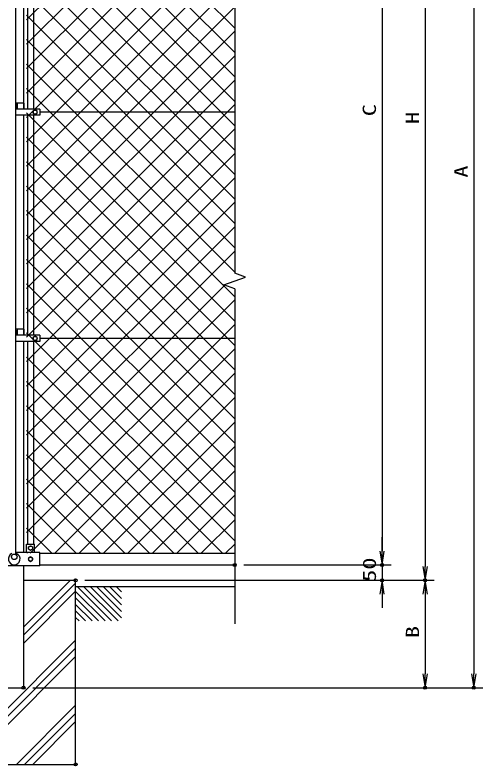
# Model space of a CAD drawing. Units: millimetres, scale not verified. Extents: x -4425 to 4425, y -3150 to 3150.
# Drawn here: x -2713 to -1187, y -1809 to 637 of the extents above; entities that cross this region are included whole.
import ezdxf
from ezdxf.enums import TextEntityAlignment as Align

# ---------------------------------------------------------------- set-up
doc = ezdxf.new("R2010")
doc.units = ezdxf.units.MM
doc.header["$LTSCALE"] = 20
doc.header["$PDMODE"] = 32
doc.header["$PDSIZE"] = 10
for name, color, linetype, lineweight in [('0-0_EXTCNT-L', 1, 'Continuous', 25), ('0-1_1', 7, 'Continuous', 25), ('0-2_0', 7, 'Continuous', 25), ('0-4_13', 7, 'Continuous', 25), ('0-5_11', 7, 'Continuous', 25)]:
    doc.layers.add(name, color=color, linetype=linetype, lineweight=lineweight)
doc.layers.add('0-6_DEFPOINTS', color=7, linetype='Continuous')
doc.styles.add('ＭＳ ゴシック', font='')
doc.styles.get('ＭＳ ゴシック').set_extended_font_data('MS Gothic')

# ---------------------------------------------------------------- blocks, each defined once
blk = doc.blocks.new('C51')
at = {"layer": '0-1_1', "color": 4}
blk.add_line((4636.43, 3074.75), (4736.5, 2974.68), dxfattribs=at)
blk = doc.blocks.new('C52')
at = {"layer": '0-1_1', "color": 4}
blk.add_line((4636.43, 3103.04), (4764.78, 2974.68), dxfattribs=at)
blk = doc.blocks.new('C53')
at = {"layer": '0-1_1', "color": 4}
blk.add_line((4643.07, 3124.68), (4793.07, 2974.68), dxfattribs=at)
blk = doc.blocks.new('C54')
at = {"layer": '0-1_1', "color": 4}
blk.add_line((4671.35, 3124.68), (4821.35, 2974.68), dxfattribs=at)
blk = doc.blocks.new('C55')
at = {"layer": '0-1_1', "color": 4}
blk.add_line((4699.64, 3124.68), (4836.43, 2987.89), dxfattribs=at)
blk = doc.blocks.new('C56')
at = {"layer": '0-1_1', "color": 4}
blk.add_line((4727.92, 3124.68), (4836.43, 3016.17), dxfattribs=at)
blk = doc.blocks.new('C57')
at = {"layer": '0-1_1', "color": 4}
blk.add_line((4756.2, 3124.68), (4836.43, 3044.46), dxfattribs=at)
blk = doc.blocks.new('C58')
at = {"layer": '0-1_1', "color": 4}
blk.add_line((4784.49, 3124.68), (4836.43, 3072.74), dxfattribs=at)
blk = doc.blocks.new('C59')
at = {"layer": '0-1_1', "color": 4}
blk.add_line((4812.77, 3124.68), (4836.43, 3101.03), dxfattribs=at)
blk = doc.blocks.new('C60')
at = {"layer": '0-1_1', "color": 4}
blk.add_line((4636.43, 3046.47), (4708.21, 2974.68), dxfattribs=at)
blk = doc.blocks.new('C61')
at = {"layer": '0-1_1', "color": 4}
blk.add_line((4636.43, 3018.18), (4679.93, 2974.68), dxfattribs=at)
blk = doc.blocks.new('C62')
at = {"layer": '0-1_1', "color": 4}
blk.add_line((4636.43, 2989.9), (4651.65, 2974.68), dxfattribs=at)
blk = doc.blocks.new('DARROWS')
at = {"layer": '0-2_0', "color": 2}
blk.add_line((0, 0), (-19.982, 0), dxfattribs=at)
blk.add_lwpolyline([(-20, -3.333), (0, 0), (-20, 3.333)], dxfattribs=at)

msp = doc.modelspace()

# ---------------------------------------------------------------- linework, layer by layer
at = {"layer": '0-0_EXTCNT-L', "color": 2}
for p, q in [((-1516.34, 1750.92), (-1516.34, -1109.08)), ((-1375.81, 1750.92), (-1375.81, -1159.08)), ((-1217.15, 1750.92), (-1217.15, -1509.08)), ((-1516.34, -1109.08), (-1516.34, -1064.08)), ((-1516.34, -1154.08), (-1516.34, -1204.08)), ((-1516.34, -1249.08), (-1516.34, -1294.08)), ((-1375.81, -1249.08), (-1375.81, -1509.08))]:
    msp.add_line(p, q, dxfattribs=at)
at = {"layer": '0-0_EXTCNT-L'}
for p, q in [((-1966.6, -1154.08), (-1486.34, -1154.08)), ((-1966.6, -1154.08), (-1486.34, -1154.08)), ((-2485.19, -1204.08), (-1345.81, -1204.08)), ((-2485.19, -1204.08), (-1345.81, -1204.08)), ((-2485.19, -1204.08), (-1486.34, -1204.08)), ((-2654.94, -1554.08), (-1187.15, -1554.08)), ((-2654.94, -1554.08), (-1345.81, -1554.08))]:
    msp.add_line(p, q, dxfattribs=at)
at = {"layer": '0-1_1'}
for p, q in [((-2710.19, -1120.19), (-2710.19, 1762.04)), ((-2684.94, 1047.93), (-2684.94, 330.92)), ((-1996.6, 320.93), (-2631.94, 320.93)), ((-2684.94, 310.93), (-2684.94, -406.08)), ((-2684.94, -426.07), (-2684.94, -1113.58)), ((-1996.6, -416.07), (-2631.94, -416.07)), ((-2674.94, -1086.57), (-2648.94, -1086.57)), ((-2674.94, -1113.57), (-2674.94, -1086.57)), ((-2661.94, -1091.57), (-2655.44, -1095.32)), ((-2648.94, -1113.57), (-2648.94, -1086.57)), ((-2661.94, -1106.58), (-2668.44, -1102.82)), ((-2631.94, -1116.08), (-1996.6, -1116.08)), ((-2684.94, -1156.57), (-2684.94, -1554.08)), ((-2631.94, -1154.08), (-1996.6, -1154.08)), ((-2684.94, -1204.08), (-2515.19, -1204.08)), ((-2515.19, -1804.08), (-2515.19, -1204.08)), ((-2745.44, -1554.08), (-2684.94, -1554.08)), ((-2915.19, -1804.08), (-2515.19, -1804.08))]:
    msp.add_line(p, q, dxfattribs=at)
at = {"layer": '0-1_1', "color": 4}
for p, q in [((-1996.6, 1322.62), (-1996.6, -203.42)), ((-1961.37, -216.25), (-1996.6, -203.42)), ((-1996.6, -254.73), (-1996.6, -1346.32))]:
    msp.add_line(p, q, dxfattribs=at)
msp.add_lwpolyline([(-1996.6, -254.73), (-2031.84, -241.9), (-1961.37, -216.25)], dxfattribs=at)
at = {"layer": '0-1_1'}
for points in [[(-2668.44, -1102.82), (-2668.44, -1095.32), (-2661.94, -1091.57)], [(-2655.44, -1095.32), (-2655.44, -1102.82), (-2661.94, -1106.58)]]:
    msp.add_lwpolyline(points, dxfattribs=at)
for centre, radius in [((-2661.94, -1099.07), 6.5), ((-2715.19, -1127.67), 9), ((-2715.19, -1127.68), 9)]:
    msp.add_circle(centre, radius, dxfattribs=at)
for centre, radius, start, end in [((-2715.21, -1134.54), 19, 112.92847, 65.65711), ((-2708.21, -1119.07), 2, 65.55457, 190.65678)]:
    msp.add_arc(centre, radius, start, end, dxfattribs=at)
at = {"layer": '0-2_0'}
for p, q in [((-2674.94, 621.83), (-1996.6, 1300.16)), ((-1996.6, 594.66), (-2674.94, 1273)), ((-2674.94, 542.28), (-1996.6, 1220.61)), ((-1996.6, 515.11), (-2674.94, 1193.45)), ((-2674.94, 462.73), (-1996.6, 1141.06)), ((-1996.6, 435.56), (-2674.94, 1113.9)), ((-2674.94, 383.18), (-1996.6, 1061.51)), ((-1996.6, 356.01), (-2674.94, 1034.35)), ((-2674.94, 303.63), (-1996.6, 981.97)), ((-1996.6, 276.46), (-2674.94, 954.8)), ((-2674.94, 224.08), (-1996.6, 902.42)), ((-1996.6, 196.91), (-2674.94, 875.25)), ((-2674.94, 144.53), (-1996.6, 822.87)), ((-1996.6, 117.36), (-2674.94, 795.7)), ((-2674.94, 64.98), (-1996.6, 743.32)), ((-1996.6, 37.82), (-2674.94, 716.15)), ((-2674.94, -14.57), (-1996.6, 663.77)), ((-1996.6, -41.73), (-2674.94, 636.6)), ((-2674.94, -94.12), (-1996.6, 584.22)), ((-1996.6, -121.28), (-2674.94, 557.05)), ((-2674.94, -173.67), (-1996.6, 504.67)), ((-1996.6, -200.83), (-2674.94, 477.5)), ((-2674.94, -253.22), (-1996.6, 425.12)), ((-1996.6, -280.38), (-2674.94, 397.95)), ((-2674.94, -332.77), (-1996.6, 345.57)), ((-1996.6, -359.93), (-2674.94, 318.4)), ((-2674.94, -412.31), (-1996.6, 266.02)), ((-1996.6, -439.48), (-2674.94, 238.85)), ((-2674.94, -491.86), (-1996.6, 186.47)), ((-1996.6, -519.03), (-2674.94, 159.3)), ((-2674.94, -571.41), (-1996.6, 106.92)), ((-1996.6, -598.58), (-2674.94, 79.75)), ((-2674.94, -650.96), (-1996.6, 27.37)), ((-1996.6, -678.13), (-2674.94, 0.2)), ((-2674.94, -730.51), (-1996.6, -52.18)), ((-1996.6, -757.68), (-2674.94, -79.35)), ((-2674.94, -810.06), (-1996.6, -131.73)), ((-1996.6, -837.23), (-2674.94, -158.9)), ((-1996.6, -916.78), (-2674.94, -238.44)), ((-2674.94, -889.61), (-2028.46, -243.13)), ((-2674.94, -969.16), (-1996.6, -290.83)), ((-1996.6, -996.33), (-2674.94, -317.99)), ((-2674.94, -1048.71), (-1996.6, -370.38)), ((-1996.6, -1075.88), (-2674.94, -397.54)), ((-2662.75, -1116.08), (-1996.6, -449.93)), ((-2035.96, -1116.08), (-2674.94, -477.09)), ((-2583.2, -1116.08), (-1996.6, -529.48)), ((-2115.51, -1116.08), (-2674.94, -556.64)), ((-2503.66, -1116.08), (-1996.6, -609.03)), ((-2195.05, -1116.08), (-2674.94, -636.19)), ((-2424.11, -1116.08), (-1996.6, -688.57)), ((-2274.6, -1116.08), (-2674.94, -715.74)), ((-2344.56, -1116.08), (-1996.6, -768.12)), ((-2354.15, -1116.08), (-2674.94, -795.29)), ((-2265.01, -1116.08), (-1996.6, -847.67)), ((-2433.7, -1116.08), (-2674.94, -874.84)), ((-2185.46, -1116.08), (-1996.6, -927.22)), ((-2513.25, -1116.08), (-2674.94, -954.39)), ((-2105.91, -1116.08), (-1996.6, -1006.77)), ((-2592.8, -1116.08), (-2674.94, -1033.94)), ((-2026.36, -1116.08), (-1996.6, -1086.32)), ((-2672.35, -1116.08), (-2674.94, -1113.49))]:
    msp.add_line(p, q, dxfattribs=at)
at = {"layer": '0-2_0', "color": 4}
for p, q in [((-2684.94, -1356.78), (-2532.23, -1204.08)), ((-2684.94, -1383.3), (-2515.19, -1213.55)), ((-2684.94, -1409.81), (-2515.19, -1240.06)), ((-2915.19, -1799.16), (-2515.19, -1399.16)), ((-2893.58, -1804.08), (-2515.19, -1425.68)), ((-2867.07, -1804.08), (-2515.19, -1452.2)), ((-2707.97, -1804.08), (-2515.19, -1611.29)), ((-2681.45, -1804.08), (-2515.19, -1637.81)), ((-2654.94, -1804.08), (-2515.19, -1664.33))]:
    msp.add_line(p, q, dxfattribs=at)
at = {"layer": '0-4_13'}
for p, q in [((-2671.44, 1047.93), (-2671.44, 330.92)), ((-2652.45, 1047.93), (-2652.46, 330.92)), ((-2682.96, 350.54), (-2710.19, 350.54)), ((-2705.37, 350.54), (-2705.38, 330.92)), ((-2705.37, 333.38), (-2705.37, 348.09)), ((-2682.96, 330.93), (-2682.96, 350.54)), ((-2682.96, 330.93), (-2710.19, 330.93)), ((-2631.94, 330.92), (-2710.19, 330.92)), ((-2640.94, 324.68), (-2647.44, 328.43)), ((-2640.94, 317.17), (-2640.94, 324.68)), ((-2631.94, 330.92), (-2631.94, 310.93)), ((-2631.94, 310.93), (-2710.19, 310.93)), ((-2671.44, 310.93), (-2671.44, -406.08)), ((-2652.46, 310.93), (-2652.47, -406.08)), ((-2682.96, -386.46), (-2710.19, -386.46)), ((-2705.38, -386.46), (-2705.38, -406.08)), ((-2705.38, -403.62), (-2705.38, -388.91)), ((-2682.96, -406.07), (-2682.96, -386.46)), ((-2682.96, -406.07), (-2710.19, -406.07)), ((-2631.94, -406.08), (-2710.19, -406.08)), ((-2640.94, -412.32), (-2647.44, -408.57)), ((-2640.94, -419.83), (-2640.94, -412.32)), ((-2631.94, -406.08), (-2631.94, -426.07)), ((-2631.94, -426.07), (-2710.19, -426.07)), ((-2671.44, -426.07), (-2671.44, -1086.57)), ((-2652.47, -426.07), (-2652.48, -1086.57)), ((-2631.94, -1113.58), (-2710.19, -1113.58)), ((-2631.94, -1156.57), (-2631.94, -1113.58))]:
    msp.add_line(p, q, dxfattribs=at)
for points in [[(-2647.44, 328.43), (-2653.94, 324.68), (-2653.94, 317.17), (-2647.44, 313.42), (-2640.94, 317.17)], [(-2647.44, -408.57), (-2653.94, -412.32), (-2653.94, -419.83), (-2647.44, -423.58), (-2640.94, -419.83)], [(-2631.94, -1156.57), (-2798.43, -1156.57), (-2798.43, -1113.58)]]:
    msp.add_lwpolyline(points, dxfattribs=at)
msp.add_lwpolyline([(-2661.94, -1142.58), (-2655.44, -1138.83), (-2655.44, -1131.32), (-2661.94, -1127.57), (-2668.44, -1131.32), (-2668.44, -1138.83)], close=True, dxfattribs=at)
for centre in [(-2647.44, 320.93), (-2647.44, -416.07), (-2661.94, -1135.08)]:
    msp.add_circle(centre, 6.5, dxfattribs=at)
at = {"layer": '0-5_11'}
msp.add_line((-2515.19, -1224.08), (-1996.6, -1224.08), dxfattribs=at)
at = {"layer": '0-6_DEFPOINTS'}
for p in [(-1996.6, -1154.08), (-1516.34, -1154.08), (-2515.19, -1204.08), (-1516.34, -1204.08), (-1375.81, -1204.08), (-2684.94, -1554.08), (-1375.81, -1554.08), (-1217.15, -1554.08), (-2515.19, -1804.08)]:
    msp.add_point(p, dxfattribs=at)

# ---------------------------------------------------------------- block references
at = {"layer": '0-0_EXTCNT-L', "xscale": 2.25, "yscale": 2.25}
for p, rotation in [((-1516.34, -1154.08), 270), ((-1516.34, -1154.08), 270), ((-1375.81, -1204.08), 270), ((-1516.34, -1204.08), 90), ((-1375.81, -1204.08), 90), ((-1375.81, -1554.08), 270), ((-1217.15, -1554.08), 270)]:
    msp.add_blockref('DARROWS', p, dxfattribs=dict(at, rotation=rotation))
at = {"layer": '0-2_0', "xscale": 0.75, "yscale": 0.75}
for name in ['C52', 'C53', 'C54', 'C55', 'C56', 'C57', 'C58', 'C59', 'C51', 'C60', 'C61', 'C62']:
    msp.add_blockref(name, (-5992.51, -3567.59), dxfattribs=at)

# ---------------------------------------------------------------- texts
at = {"layer": '0-0_EXTCNT-L', "color": 3, "style": 'ＭＳ ゴシック', "width": 1.35}
for s, p in [('C', (-1523.02, 307.42)), ('H', (-1382.49, 282.42)), ('A', (-1223.82, 107.42)), ('50', (-1523.02, -1209.45)), ('B', (-1382.49, -1392.58))]:
    msp.add_text(s, height=43.26, rotation=90, dxfattribs=at).set_placement(p, align=Align.BOTTOM_LEFT)

doc.saveas('drawing.dxf')
